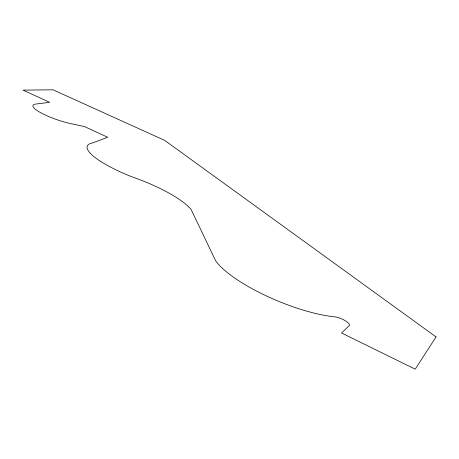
<?xml version="1.0" encoding="UTF-8"?>
<svg xmlns="http://www.w3.org/2000/svg" width="459" height="459" viewBox="0 0 459 459"><rect width="100%" height="100%" fill="white"/><g stroke="black" fill="none" stroke-linecap="round" stroke-linejoin="round"><path stroke-width="0.69" d="M436.05 336.929L415.217 369.174L341.559 333.004L348.874 325.953A9.754 2.846 23.8 0 0 345.449 320.835A9.754 2.846 23.8 0 0 334.049 316.756A79.436 22.147 22.6 0 1 215.581 260.66L191.07 209.373A70.038 18.085 19.7 0 0 131.865 176.807A60.731 13.833 19.8 0 1 92.793 142.869L107.67 137.258L84.427 126.541L72.258 123.941A28.051 5.766 18.7 0 1 41.235 112.994A28.051 5.766 18.7 0 1 35.429 104.107L49.647 102.328L22.95 90.102L53.049 89.826L164.701 140.379L436.05 336.929"/></g></svg>
